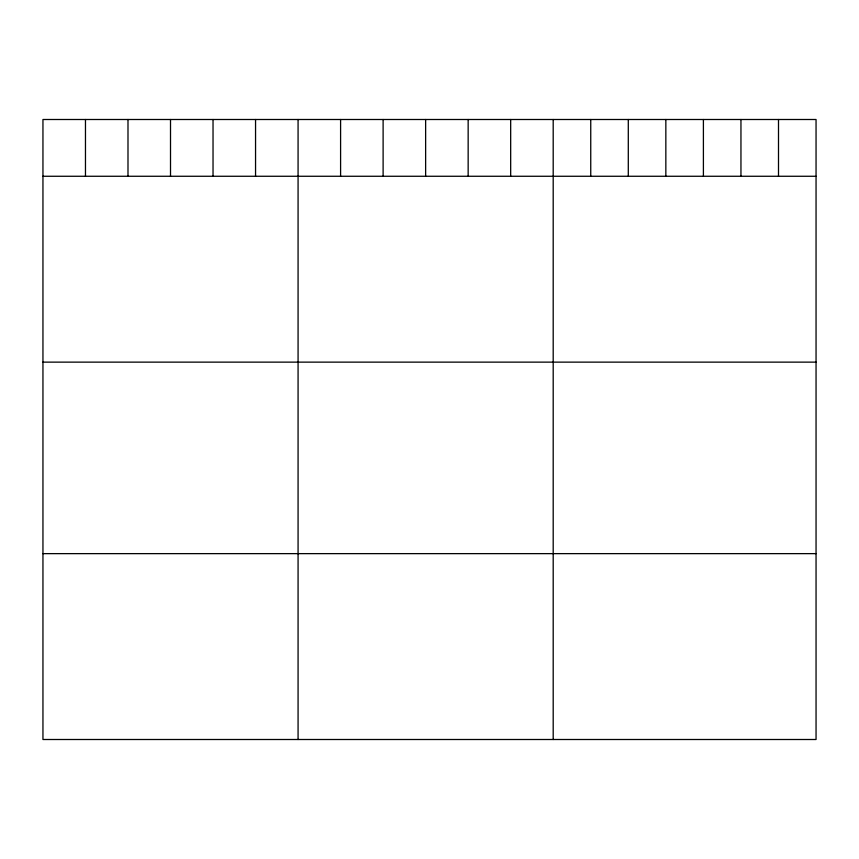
<?xml version="1.0" encoding="UTF-8"?>
<svg xmlns="http://www.w3.org/2000/svg" width="859" height="859" viewBox="0 0 859 859"><rect width="100%" height="100%" fill="white"/><g stroke="black" fill="none" stroke-linecap="round" stroke-linejoin="round"><path stroke-width="1.29" d="M816.05 176.267L816.05 739.502L42.95 739.502L42.95 119.498L816.05 119.498L816.05 176.267L42.95 176.267M42.95 362.133L816.05 362.133M42.95 553.636L816.05 553.636M778.501 119.498L778.501 176.267M740.952 119.498L740.952 176.267M703.403 119.498L703.403 176.267M665.843 119.498L665.843 176.267M628.294 119.498L628.294 176.267M590.745 119.498L590.745 176.267M553.196 119.498L553.196 739.502M510.675 119.498L510.675 176.267M468.155 119.498L468.155 176.267M425.634 119.498L425.634 176.267M383.114 119.498L383.114 176.267M340.594 119.498L340.594 176.267M298.073 119.498L298.073 739.502M255.553 119.498L255.553 176.267M213.032 119.498L213.032 176.267M170.512 119.498L170.512 176.267M127.991 119.498L127.991 176.267M85.47 119.498L85.47 176.267"/></g></svg>
